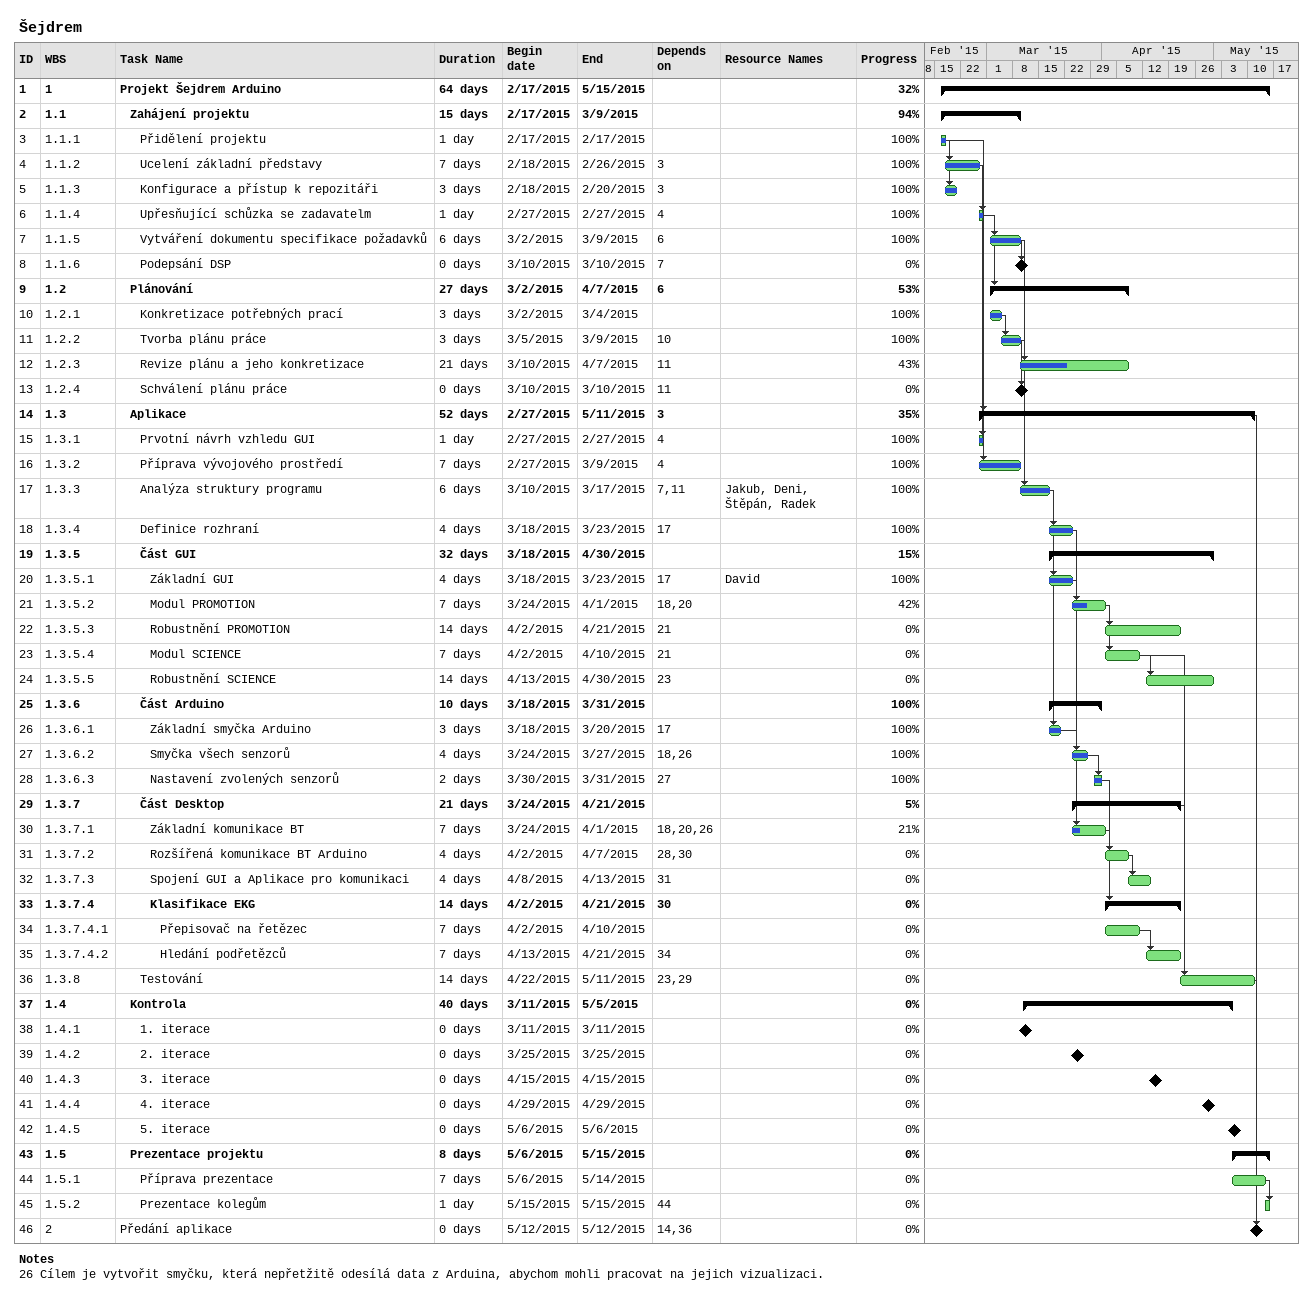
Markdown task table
Šejdrem

| ID | WBS | Task | Duration | Start | Finish | Predecessors | Resources | % complete |
|---|---|---|---|---|---|---|---|---|
| 1 | 1 | **Projekt Šejdrem Arduino** | 64d | 2015-02-17 | 2015-05-15 |  |  | 32 |
| 2 | 1.1 | **Zahájení projektu** | 15d | 2015-02-17 | 2015-03-09 |  |  | 94 |
| 3 | 1.1.1 | Přidělení projektu | 1d | 2015-02-17 | 2015-02-17 |  |  | 100 |
| 4 | 1.1.2 | Ucelení základní představy | 7d | 2015-02-18 | 2015-02-26 | 3 |  | 100 |
| 5 | 1.1.3 | Konfigurace a přístup k repozitáři | 3d | 2015-02-18 | 2015-02-20 | 3 |  | 100 |
| 6 | 1.1.4 | Upřesňující schůzka se zadavatelm | 1d | 2015-02-27 | 2015-02-27 | 4 |  | 100 |
| 7 | 1.1.5 | Vytváření dokumentu specifikace požadavků | 6d | 2015-03-02 | 2015-03-09 | 6 |  | 100 |
| 8 | 1.1.6 | Podepsání DSP | 0d | 2015-03-10 | 2015-03-10 | 7 |  | 0 |
| 9 | 1.2 | **Plánování** | 27d | 2015-03-02 | 2015-04-07 | 6 |  | 53 |
| 10 | 1.2.1 | Konkretizace potřebných prací | 3d | 2015-03-02 | 2015-03-04 |  |  | 100 |
| 11 | 1.2.2 | Tvorba plánu práce | 3d | 2015-03-05 | 2015-03-09 | 10 |  | 100 |
| 12 | 1.2.3 | Revize plánu a jeho konkretizace | 21d | 2015-03-10 | 2015-04-07 | 11 |  | 43 |
| 13 | 1.2.4 | Schválení plánu práce | 0d | 2015-03-10 | 2015-03-10 | 11 |  | 0 |
| 14 | 1.3 | **Aplikace** | 52d | 2015-02-27 | 2015-05-11 | 3 |  | 35 |
| 15 | 1.3.1 | Prvotní návrh vzhledu GUI | 1d | 2015-02-27 | 2015-02-27 | 4 |  | 100 |
| 16 | 1.3.2 | Příprava vývojového prostředí | 7d | 2015-02-27 | 2015-03-09 | 4 |  | 100 |
| 17 | 1.3.3 | Analýza struktury programu | 6d | 2015-03-10 | 2015-03-17 | 7, 11 | Jakub, Deni, Štěpán, Radek | 100 |
| 18 | 1.3.4 | Definice rozhraní | 4d | 2015-03-18 | 2015-03-23 | 17 |  | 100 |
| 19 | 1.3.5 | **Část GUI** | 32d | 2015-03-18 | 2015-04-30 |  |  | 15 |
| 20 | 1.3.5.1 | Základní GUI | 4d | 2015-03-18 | 2015-03-23 | 17 | David | 100 |
| 21 | 1.3.5.2 | Modul PROMOTION | 7d | 2015-03-24 | 2015-04-01 | 18, 20 |  | 42 |
| 22 | 1.3.5.3 | Robustnění PROMOTION | 14d | 2015-04-02 | 2015-04-21 | 21 |  | 0 |
| 23 | 1.3.5.4 | Modul SCIENCE | 7d | 2015-04-02 | 2015-04-10 | 21 |  | 0 |
| 24 | 1.3.5.5 | Robustnění SCIENCE | 14d | 2015-04-13 | 2015-04-30 | 23 |  | 0 |
| 25 | 1.3.6 | **Část Arduino** | 10d | 2015-03-18 | 2015-03-31 |  |  | 100 |
| 26 | 1.3.6.1 | Základní smyčka Arduino | 3d | 2015-03-18 | 2015-03-20 | 17 |  | 100 |
| 27 | 1.3.6.2 | Smyčka všech senzorů | 4d | 2015-03-24 | 2015-03-27 | 18, 26 |  | 100 |
| 28 | 1.3.6.3 | Nastavení zvolených senzorů | 2d | 2015-03-30 | 2015-03-31 | 27 |  | 100 |
| 29 | 1.3.7 | **Část Desktop** | 21d | 2015-03-24 | 2015-04-21 |  |  | 5 |
| 30 | 1.3.7.1 | Základní komunikace BT | 7d | 2015-03-24 | 2015-04-01 | 18, 20, 26 |  | 21 |
| 31 | 1.3.7.2 | Rozšířená komunikace BT Arduino | 4d | 2015-04-02 | 2015-04-07 | 28, 30 |  | 0 |
| 32 | 1.3.7.3 | Spojení GUI a Aplikace pro komunikaci | 4d | 2015-04-08 | 2015-04-13 | 31 |  | 0 |
| 33 | 1.3.7.4 | **Klasifikace EKG** | 14d | 2015-04-02 | 2015-04-21 | 30 |  | 0 |
| 34 | 1.3.7.4.1 | Přepisovač na řetězec | 7d | 2015-04-02 | 2015-04-10 |  |  | 0 |
| 35 | 1.3.7.4.2 | Hledání podřetězců | 7d | 2015-04-13 | 2015-04-21 | 34 |  | 0 |
| 36 | 1.3.8 | Testování | 14d | 2015-04-22 | 2015-05-11 | 23, 29 |  | 0 |
| 37 | 1.4 | **Kontrola** | 40d | 2015-03-11 | 2015-05-05 |  |  | 0 |
| 38 | 1.4.1 | 1. iterace | 0d | 2015-03-11 | 2015-03-11 |  |  | 0 |
| 39 | 1.4.2 | 2. iterace | 0d | 2015-03-25 | 2015-03-25 |  |  | 0 |
| 40 | 1.4.3 | 3. iterace | 0d | 2015-04-15 | 2015-04-15 |  |  | 0 |
| 41 | 1.4.4 | 4. iterace | 0d | 2015-04-29 | 2015-04-29 |  |  | 0 |
| 42 | 1.4.5 | 5. iterace | 0d | 2015-05-06 | 2015-05-06 |  |  | 0 |
| 43 | 1.5 | **Prezentace projektu** | 8d | 2015-05-06 | 2015-05-15 |  |  | 0 |
| 44 | 1.5.1 | Příprava prezentace | 7d | 2015-05-06 | 2015-05-14 |  |  | 0 |
| 45 | 1.5.2 | Prezentace kolegům | 1d | 2015-05-15 | 2015-05-15 | 44 |  | 0 |
| 46 | 2 | Předání aplikace | 0d | 2015-05-12 | 2015-05-12 | 14, 36 |  | 0 |

Notes
- 26: Cílem je vytvořit smyčku, která nepřetžitě odesílá data z Arduina, abychom mohli pracovat na jejich vizualizaci.
